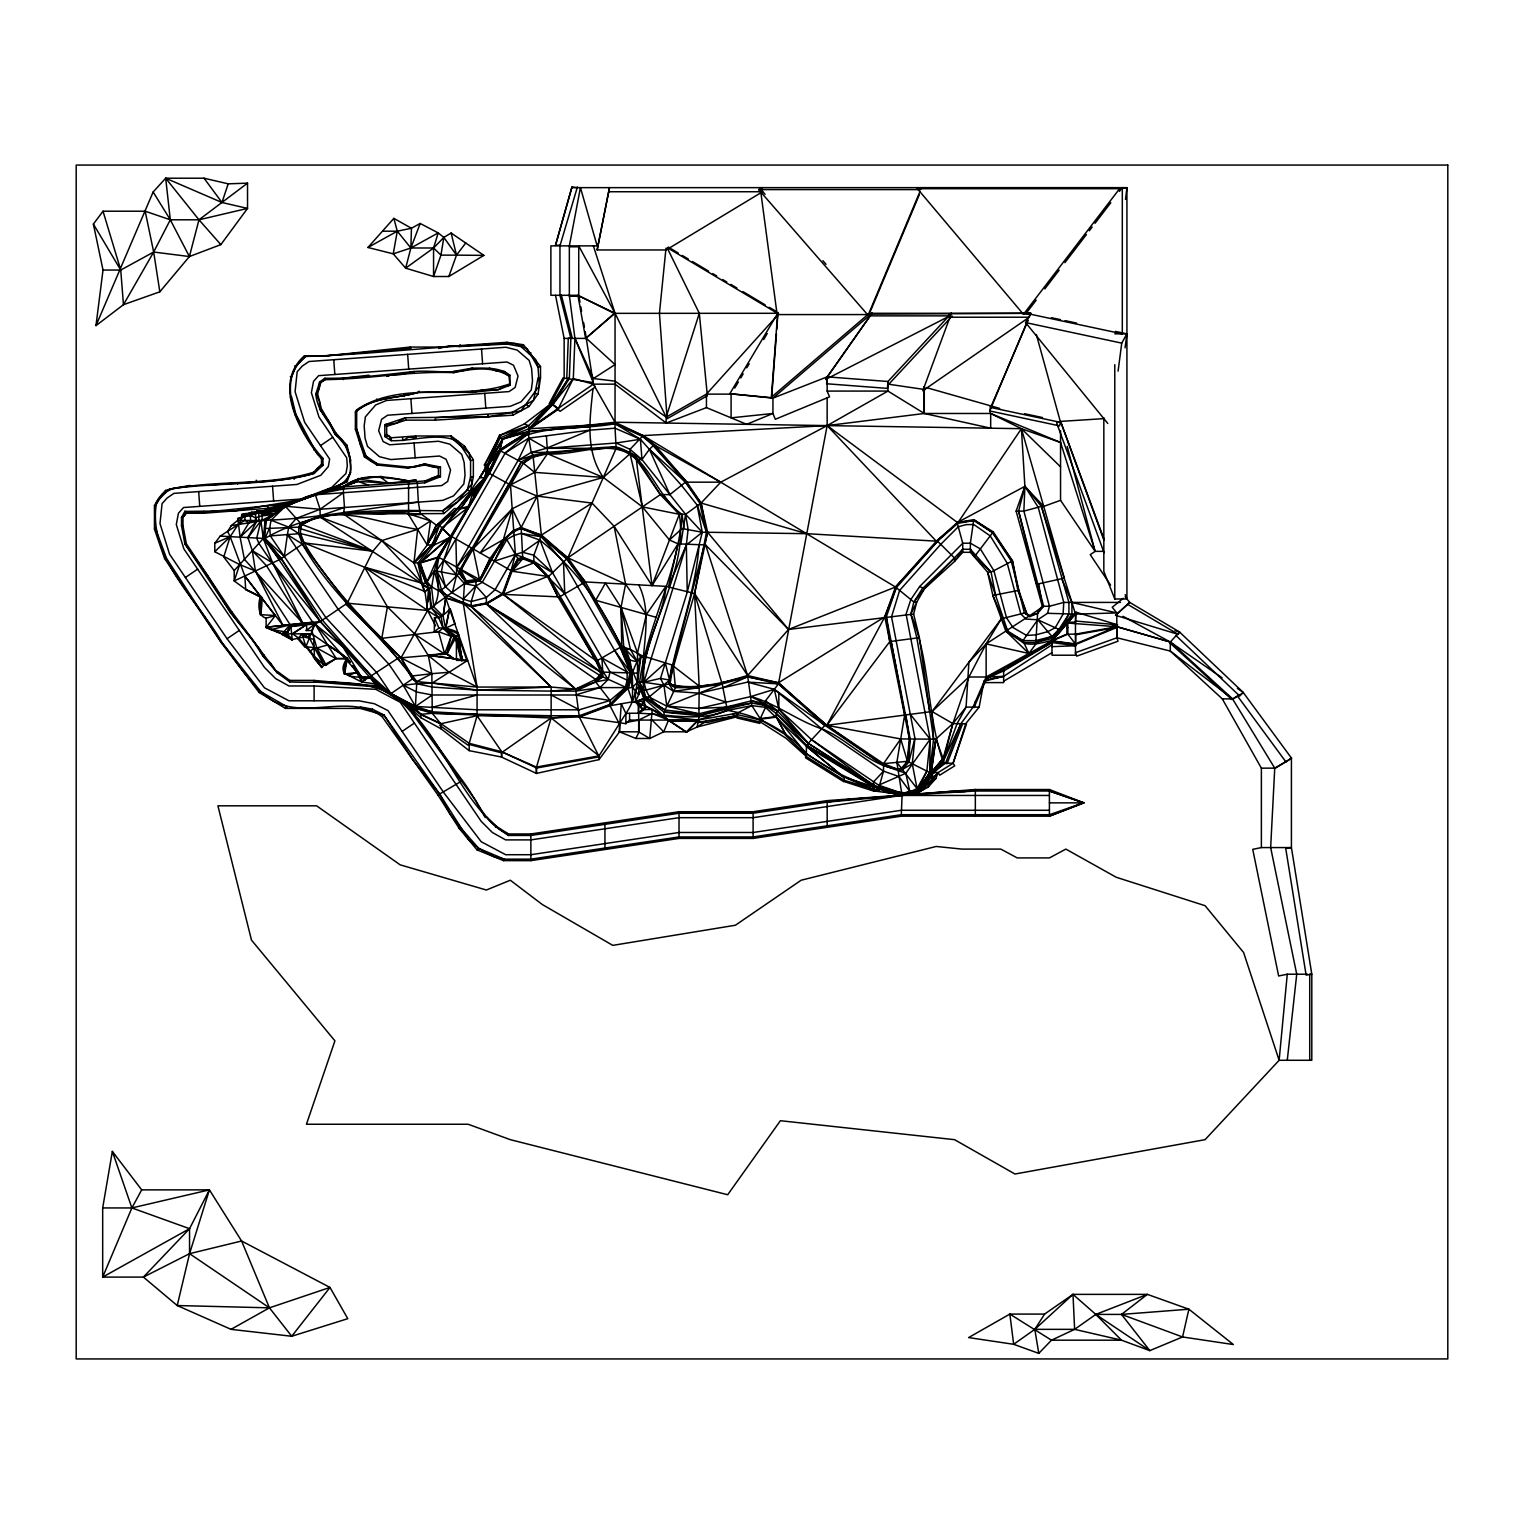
<?xml version="1.0" encoding="UTF-8"?>
<svg xmlns="http://www.w3.org/2000/svg" width="1524" height="1524" viewBox="0 0 1524 1524"><rect width="100%" height="100%" fill="white"/><g stroke="black" fill="none" stroke-linecap="round" stroke-linejoin="round"><path stroke-width="1.5" d="M887.959 383.419L887.959 391.077L827.151 425.596L720.776 482.175L685.476 482.175L669.874 494.614L660.349 494.614L567.842 557.841L548.545 576.529L512.045 571.233L451.847 536.658L433.902 545.078L427.215 545.021L407.994 513.645L430.549 520.922L417.633 529.361L381.781 540.601L372.847 551.212L347.224 603.218L320.288 621.525L315.011 623.868L306.21 624.859L302.914 623.392L244.392 559.346L240.125 537.21L256.565 521.608L258.794 520.236L260.89 520.922L263.309 538.486L272.606 562.908L320.288 621.525L370.084 677.589L361.721 677.551L342.881 646.824L312.858 622.325L258.87 543.382L256.718 538.124L260.89 520.922L273.368 514.445L261.976 510.978L261.995 512.159C281.292 515.436 296.532 496.862 315.297 494.595L347.11 481.698L350.577 472.421L350.577 460.191L346.996 445.275L335.966 433.14L321.393 408.775L317.602 393.802L320.859 382.486L325.431 379.628C368.389 379.228 410.756 370.732 453.847 372.694C471.773 368.675 492.595 365.741 508.959 376.028L509.969 385.21L498.558 389.592L472.402 392.354L418.186 392.354C397.459 398.793 372.866 396.735 355.378 412.013L355.378 429.177L364.407 456.952L376.98 465.01L407.365 468.058L424.72 465.068L438.417 467.963L440.436 467.011L440.436 476.707L424.853 482.784L343.414 488.994L315.335 494.671L320.097 509.264L320.097 517.017L429.33 588.683L431.578 608.057L438.683 617.753L443.16 628.155L451.142 636.308L456.4 636.308C464.401 631.565 443.389 627.05 438.931 628.117L434.321 631.66L434.454 617.715L438.683 617.753L440.969 616.134C453.714 609.676 447.485 601.466 455.047 623.735L445.732 628.174L449.77 608.762M449.485 608.8L445.541 628.155L456.4 636.308L456.419 658.197M883.482 791.756L901.256 795.071L918 790.499L929.697 772.573L930.173 739.178L906.075 614.058L910.838 599.561L919.639 586.549L962.73 543.287L970.369 543.154L980.351 548.907L993.839 570.586L1006.545 617.811L1013.003 627.583L1026.624 635.413L1035.691 634.898L1047.845 631.641L1055.237 627.736L1063.085 614.115L1063.771 602.418L1038.187 507.282L1024.89 486.347L1021.423 428.682L990.676 413.48L923.906 413.48L923.906 386.848M314.954 623.735L311.791 630.536L306.21 630.536C309.601 619.601 295.942 624.23 290.798 625.697L286.855 632.212L281.826 634.422L292.265 640.08L290.836 625.831L255.403 570.986L239.668 564.585L214.789 551.726L230.162 536.677L240.944 520.236L241.764 514.464C262.414 511.873 281.902 505.835 301.847 499.586L235.744 510.788L184.861 511.416L181.508 517.398L181.508 525.78L184.861 543.744L230.638 612.724L258.813 648.1L263.119 656.273L277.254 672.789L289.75 681.895C329.432 684.028 377 675.075 407.232 706.946C446.037 744.684 462.725 806.425 508.425 835.457L530.866 835.457L679.018 813.225L753.104 813.225L827.17 802.119C851.611 798.271 876.586 797.624 901.256 795.452L1049.407 795.452M420.719 714.337L432.264 713.289L551.136 717.956L579.291 716.928L625.888 723.671L625.888 713.48L621.278 703.802L619.258 731.711L635.87 738.473L649.757 738.473L663.74 731.806L686.6 731.806L697.154 727.024L698.887 717.232L699.192 686.067L694.582 593.522L706.469 532.276L701.078 503.034L686.867 482.175L655.358 445.599L643.052 435.597L615.048 422.243L528.733 431.825L528.523 428.796L615.048 423.653L643.052 435.597L895.521 587.026L913.848 602.018L916.781 602.018L924.516 588.702L962.73 549.288L970.369 549.288L991.057 572.148L995.61 595.427L1007.669 631.05L1022.928 640.613L1035.691 640.613L1051.979 636.48L1058.894 629.393L1068.915 614.115L1068.915 602.418L1041.425 506.406L1024.89 486.347L957.396 522.484L936.346 541.23L895.521 587.026L884.796 616.858L826.827 725.348L824.96 725.348L774.306 689.324L747.579 682.123L699.192 693.153L666.826 706.183L649.072 697.001L643.814 697.001L639.585 682.238C647.281 624.935 678.675 572.033 682.009 514.312C655.453 496.195 649.091 455.581 616.172 446.913C587.75 447.275 559.67 453.161 531.228 452.399L518.16 460.267L456.571 567.557L456.648 574.872L452.285 592.855L463.22 599.142L471.202 601.58L486.366 597.484L495.109 589.693L515.379 554.393L510.502 484.918L521.208 462.02L533 455.333L547.516 452.399L546.392 435.826M929.697 711.537L916.781 637.642L910.838 614.058L916.781 602.018L913.619 614.058L788.537 629.469L705.612 544.963L678.009 543.839L669.474 539.991L642.404 506.882L603.313 477.45L534.638 472.364L523.284 463.201L499.243 450.171L487.947 465.03L488.042 472.707L510.502 484.918L537.191 496.1L592.017 503.072L614.096 526.237L625.602 584.149L621.011 607.409L623.697 646.443C634.327 663.054 632.327 683.495 632.498 702.278L638.67 702.278L638.67 731.901L649.757 738.473L652.215 709.517L635.451 701.84L640.766 690.182L621.754 646.443L585.311 581.939L567.842 557.841L541.363 535.115L521.189 527.475L513.855 530.352L503.377 539.572L480.174 552.926L512.274 508.787L537.191 496.1L603.313 477.45L630.041 453.733L630.041 449.351L643.052 435.597L827.151 425.596L924.287 413.48L990.676 428.187L990.676 413.48L1060.552 442.474L1095.127 551.364L1103.7 551.364M407.365 468.058L424.853 463.963L431.559 466.515L440.436 467.011L424.853 463.963L415.785 466.611L407.822 467.011L377.59 463.963L370.961 461.143L365.874 456L360.464 444.817L356.654 428.873L356.692 409.765C402.26 379.59 460.248 401.307 508.959 384.124M625.888 723.671L629.602 720.071L698.03 720.071L727.443 710.432L751.827 705.612L765.524 707.346L806.501 746.341L844.353 777.659L806.31 753.885L806.501 745.198L824.96 725.348L883.52 765.429L905.808 773.278L910.133 793.032C872.623 791.985 836.524 775.125 806.348 753.428C786.022 729.653 757.98 715.385 727.443 710.432C694.258 724.091 659.911 711.289 625.888 713.48L599.008 755.885L599.008 759.619L536.353 773.449L536.353 767.048L501.51 751.732L501.51 757.066L536.505 773.449L536.505 767.048L551.136 717.956L551.136 687.057L471.202 606.552C455.543 599.37 440.226 592.607 425.996 583.178L418.014 562.889C440.36 534.6 458.191 502.577 484.918 477.793L487.604 465.258L500.043 435.273L524.161 424.072L550.335 404.241L564.147 378.562L564.147 338.404L555.517 295.294M214.789 551.726L214.789 543.23L230.162 536.677L244.812 575.958L275.234 615.639L266.128 618.096C250.355 614.667 266.262 573.5 260.737 614.553L261.195 597.16L245.84 589.445L234.22 580.949L234.22 570.586L223.723 556.984L230.162 536.677L227.686 531.457L231.229 525.647L237.858 520.236C298.59 522.484 358.369 509.245 418.357 502.139L420.433 514.579L408.565 514.579L408.584 480.841L415.957 480.06L417.29 482.784L418.357 502.139M483.851 255.384L448.856 276.511L433.559 276.511L405.651 268.167L410.87 247.993L411.442 228.257L420.167 223.457L438.188 232.905L443.846 237.401L456.495 255.137L483.851 255.384L451.123 233.039L443.846 237.401L433.578 247.993L405.651 268.167L393.249 253.841L367.951 247.479L393.859 218.37L411.442 228.257L397.288 231.191L382.676 231.191M585.216 331.603L593.369 384.162L595.332 387.001L560.07 411.347L552.564 404.241L550.335 404.241L528.847 429.139L552.698 404.603L569.347 378.562L570.871 338.404L559.956 295.294L559.956 245.269L555.517 245.269L571.957 187.033L577.386 187.643M918.229 792.042L902.132 793.68L873.442 786.213L808.253 743.331L777.602 711.137L765.524 703.917L751.827 700.735L698.887 713.803L665.036 710.032L645.624 697.001C635.47 660.559 656.215 620.916 638.804 584.873M551.136 715.747L432.264 713.289L415.423 708.298L390.963 693.534L371.627 676.199L320.288 621.525L264.89 538.486L265.119 520.236L284.969 506.254L315.335 494.748L441.674 485.584L447.694 481.432L450.571 470.078L446.075 459.276L439.522 456.038L390.773 459.562L379.419 456.686L367.532 446.399L365.093 438.398L364.179 425.844L365.379 416.852L375.666 404.965L386.486 400.469L509.13 391.573L515.15 387.42L518.027 376.066L513.531 365.246L506.978 362.007L318.611 375.666L313.525 381.362L311.372 392.697L318.992 417.062L346.71 457.829L347.301 465.963L345.986 473.469L331.699 487.451L301.695 498.977L183.528 507.53L178.441 513.226L176.289 524.561L183.909 548.945L264.49 667.455L275.596 678.561L288.931 685.971L314.115 685.971L375.761 689.324L400.221 702.259L481.222 821.379L492.347 832.485L505.682 839.895L530.866 839.895L679.018 817.683L753.104 817.683L901.256 795.452L951.014 791.356L964.425 791.661L975.341 789.527L1049.407 789.527L1084.04 802.862L1049.407 816.197L901.256 816.197L753.104 838.41L679.018 838.41L530.866 860.641L503.53 860.641L477.107 849.935L459.238 828.484L437.94 795.033L382.143 716.68C349.453 692.639 305.086 720.357 271.405 699.935C250.584 685.552 237.725 662.978 222.504 643.357C197.377 598.913 146.856 557.613 156.629 501.777L169.393 488.994C217.303 482.022 267.405 486.175 314.192 473.373L322.974 465.163L322.974 458.419C300.914 434.264 272.301 382.619 305.581 356.464C375.59 354.349 445.275 344.9 515.207 343.529L527.19 348.825L538.067 367.265L539.286 385.934L521.037 410.832L488.556 416.738L405.365 417.747L384.81 424.701L384.81 436.474L391.211 440.684C413.214 441.331 436.95 432.111 457.905 441.141L470.573 460.667L470.573 476.955L471.964 483.775L457.2 502.196L442.703 510.769C382.524 510.388 318.745 506.959 264.89 538.486L220.18 536.124L214.789 543.23M301.866 499.358L284.798 503.949L195.053 513.245L184.861 511.416L184.671 515.322L181.508 517.398L182.994 517.398L186.347 513.245L203.74 513.245L267.767 508.311L304.533 498.786L357.835 481.355L388.468 483.203L415.957 480.06M386.677 434.378L391.344 437.769L391.211 440.684L389.02 436.074L384.81 436.474L386.677 434.378L386.677 426.339L384.81 424.701L396.24 423.253L405.365 417.747L405.803 420.148L435.426 420.148L512.997 415.176L529.076 406.47L538.067 393.973L540.506 377.914L540.506 366.522L523.418 344.729L506.997 342.309L438.988 347.072L410.147 347.072L326.822 355.759L304.457 355.759C272.129 383.915 300.076 432.987 321.488 458.895L321.488 464.306L313.677 472.23C265.976 486.766 213.722 478.993 165.544 490.423L158.82 497.986L154.457 505.568L154.457 529.152L164.554 558.489L222.104 643.757L259.137 692.506L285.445 708.412L360.197 708.412L383.915 715.004L439.731 794.194L468.801 839.953L478.669 848.335L494.5 856.983L504.292 859.155L530.866 859.155L679.018 836.943L753.104 836.943L901.256 814.711L1049.407 814.711L1083.335 802.862L1049.407 791.013L975.341 791.013L901.256 795.452L827.17 802.119M540.506 366.522L538.067 367.265L535.743 359.702L520.922 346.558L506.901 344.043L506.997 342.309M1125.131 596.779L1129.722 602.418L1179.5 631.965L1243.165 692.372L1291.59 758.266L1274.75 768.153L1270.654 847.573L1296.734 974.217L1287.266 1060.285M910.057 738.34L907.428 761.295L898.893 771.163L902.818 769.201L908.818 761.981L910.057 738.34L886.339 616.858L896.303 587.654L937.622 541.23L957.396 523.437L973.779 520.56L992.657 532.695L1012.469 560.946L1018.851 590.359L1026.528 613.01L1029.824 616.629L1037.749 613.315L1043.635 606.266L1018.604 511.112L1024.89 486.347L1043.73 506.406L1060.552 500.31L1060.552 430.778M472.154 391.135L472.402 392.354L481.717 390.239L498.558 389.592L503.339 386.563L509.969 385.21L509.969 375.323C499.662 366.846 484.937 368.198 472.402 368.103C453.714 375.056 433.235 369.856 413.842 371.513C384.143 374.733 354.863 378.676 324.936 378.257L319.678 381.952L319.24 388.144L315.925 393.935C316.687 409.823 328.898 420.376 334.994 434.169C342.233 441.408 350.329 449.447 349.72 460.534C357.34 489.661 318.649 490.061 301.847 499.586M641.737 682.238C646.138 625.316 688.543 571.767 679.304 514.312L662.845 494.614M1030.776 314.268L1030.757 313.296L871.976 313.296L827.151 376.866L772.935 398.126L771.373 397.231L777.735 312.382M919.182 194.977L869.194 314.115L871.976 313.296L772.935 398.126L771.639 397.726L776.421 334.099M776.764 329.375L778.002 312.877L729.806 393.725L772.935 398.126L772.935 413.48L775.316 419.271L829.551 396.869L827.151 391.077L827.151 376.866L825.665 379.438L949.871 315.868L951.376 313.296L948.595 314.115M827.151 376.866L826.637 383.762L887.425 388.391L887.959 381.495L949.776 314.992M346.881 658.349C333.889 679.152 356.692 677.018 370.084 677.266L375.533 683.933L420.872 714.223L441.046 723.671L469.182 743.312L501.682 751.732L536.677 768.001L599.18 756.856L579.291 716.928L575.577 689.096L486.366 603.923L486.366 597.484L475.926 585.921L464.439 583.616L456.648 574.872L434.454 570.624L439.16 589.902L445.675 597.903L471.202 606.552L486.366 603.923L503.244 594.36L512.045 571.233L522.732 558.794L521.189 527.475L512.274 508.787L503.377 539.572L479.793 579.615L466.134 582.32L426.815 610.61L428.511 588.816L421.5 583.406L425.996 583.178L434.454 570.624L437.75 557.403L488.499 472.935L499.682 450.399L502.749 439.141L528.733 425.634L550.335 404.241L549.192 403.631L563.004 377.933L593.369 382.581L574.929 338.404L569.347 295.294M428.301 601.732L429.33 588.683L425.996 583.178L420.891 565.137M521.208 462.02L473.031 548.831L479.793 580.892C491.566 562.832 498.729 535.781 521.189 528.542L541.363 535.115L566.718 558.927L583.825 582.816L620.249 647.319L630.06 672.027L626.821 688.315L610.038 704.526L579.291 715.747L551.136 717.956L501.396 752.818L468.897 744.398L477.069 715.747L477.069 687.057L463.22 603.161L464.439 583.616L479.793 580.892L503.244 594.36L595.655 660.387L608.171 679.437L600.037 687.591L575.577 695.001L432.264 695.001L416.833 692.048L403.212 685.19L389.039 664.369L338.195 609.352L287.407 534.657L288.703 527.133L296.247 518.408L320.097 509.264L343.414 492.709L343.414 486.994C361.74 471.773 387.134 476.822 408.565 480.898M496.862 454.114C527.152 421.615 575.1 431.483 615.048 423.653L640.404 439.274L681.476 485.375L697.173 505.073L702.278 532.276L687.248 592.131L660.502 678.428L663.95 685.248L666.826 706.183L698.887 708.431L750.875 696.563C775.964 703.44 796.881 720.49 821.722 728.834C849.382 739.178 871.728 769.391 902.818 769.201L907.428 761.295L909.276 738.34L905.808 714.337M592.988 388.696C589.883 418.567 584.911 451.104 603.313 477.45L547.516 453.733L533 457.086L523.284 463.201L459.048 573.043L466.134 582.32L475.926 580.892M726.319 702.164L699.192 693.153L673.722 691.382L668.979 683.895C676.618 637.47 695.706 592.607 699.078 544.963M521.189 528.542L541.363 536.81L563.48 562.07L627.145 672.027L627.145 680.18L625.297 687.591L610.038 704.526L579.291 716.928L610.038 705.745L628.059 688.315L628.707 680.923L610.038 672.027L552.526 572.7L540.01 540.125L521.189 533.381L513.855 535.496L506.806 539.572L482.27 582.32L475.926 585.921L463.22 599.142M331.108 489.128L347.11 481.698M806.31 753.885L776.173 716.566L776.173 713.423L778.84 709.174L778.84 693.096M1307.554 974.217L1287.266 974.217L1279.131 1060.285L1205.084 1139.666L1014.965 1174.013L954.538 1139.666L780.402 1120.711L727.691 1194.74L510.311 1139.666L468.192 1124.255L306.438 1124.255L334.918 1040.835L251.498 940.118L217.913 805.815L316.611 805.815L400.145 864.832L486.366 890.016L510.311 880.224L542.296 904.513L612.781 945.375L735.387 925.239L801.148 880.224L936.193 846.468L961.911 849.097L1000.811 849.097L1017.213 857.917L1049.445 857.917L1065.848 849.097L1116.254 877.272L1205.084 905.694L1243.584 952.481L1279.131 1060.285L1311.802 1060.285L1311.802 974.217L1291.419 847.573L1291.419 758L1285.989 762L1237.736 696.373L1243.336 692.658M433.788 606.857L431.578 587.312L427.158 581.673L420.053 562.775L437.54 557.289C434.302 573.786 443.351 591.083 433.692 606.781L443.179 616.21L445.675 597.903L463.22 602.285L471.202 605.809L486.366 603.161L502.368 593.846L511.092 570.681L515.379 554.393L522.732 552.279L540.01 540.125C582.339 574.377 613.105 621.03 631.45 672.027L628.059 688.315L600.399 675.742L486.366 603.923L502.368 593.846M234.22 570.586L263.309 538.486L265.119 520.236L231.229 525.647M665.988 248.202L659.435 313.296L667.131 418.719L707.365 395.726L699.306 313.296L667.245 247.993M645.509 709.517L643.814 697.001L665.036 710.032C616.972 684.581 664.597 622.821 665.874 586.359L694.582 593.522L747.579 675.532L751.827 705.612L760.152 718.623L759.847 723.405L736.968 717.975L737.826 713.137M751.827 700.735L765.524 705.612L776.173 713.423L806.501 745.198L873.442 785.47L902.132 793.68L910.133 791.775L917.048 788.556L912.266 763.734L914.933 738.34L891.54 616.858L899.636 590.398L940.746 544.354L958.291 526.752L966.159 524.637L973.779 524.504L990.219 535.896L1007.193 563.175L1020.851 613.962L1026.052 619.087L1037.749 619.773L1060.361 630.06L1063.257 628.002L1067.848 619.735L1073.868 615.201M1222.077 677.799L1170.299 642.042L1116.825 626.707L1066.876 622.973L1050.989 640.766L1075.468 643.871L1075.715 645.719L1052.227 646.652L1051.979 644.804L1003.649 676.351L983.99 681.228L979.17 707.117L965.797 723.576L953.091 763.238L938.098 772.573L923.068 789.699L918 792.537L932.478 772.573L923.735 788.06L918.648 793.013L918 789.832L926.84 771.125L930.173 739.178L910.304 714.337L826.827 725.348L778.44 683.895L747.579 676.827C722.205 682.104 694.601 691.172 668.979 683.895L671.874 664.921L699.192 686.067L722.147 683.895L747.579 676.827L778.44 682.771L826.827 725.348L883.52 765.429M680.847 543.839L685.59 514.312L641.966 459.6L630.041 449.351L616.172 442.989L546.392 448.304L531.228 452.399L528.733 438.15L528.733 425.634L524.161 424.072M424.282 589.445L413.957 562.889L417.633 529.361C379.266 523.989 334.232 500.901 298.742 527.133L265.347 528.542L263.309 538.486L279.673 559.575L304.171 542.906L372.847 551.212L301.619 524.389L285.35 506.254L280.53 507.073L281.33 508.826L261.976 510.978M687.248 592.131L686.352 544.963L688.105 529.361L685.59 514.312L701.078 503.034L806.691 533.686L937.622 541.23L954.596 558.146L954.596 561.404L924.516 588.702L913.848 602.018L910.838 614.058C930.573 660.864 926.497 714.07 943.089 761.505L930.631 775.526M891.178 641.585L904.761 714.337L896.855 762.362L918 789.832L929.697 772.573L933.564 739.178L932.059 711.537L1001.363 618.763L1024.414 613.01L1029.824 615.582L986.142 643.89L968.902 662.216L966.083 707.117L957.129 723.576L943.089 761.505L931.316 772.573L918 789.832L902.132 793.318L878.662 786.384M1125.512 199.434L1126.922 187.643L571.957 187.643M424.72 465.068L424.853 463.963M95.974 325.641L103.022 270.053L93.383 224.066L103.022 211.207L145.161 211.207L170.307 219.799L198.977 219.799L247.536 208.407L247.536 183.147L228.2 183.833L204.045 178.213L165.678 178.213L153.143 191.986L95.974 325.641L123.463 304.686L159.83 291.808L189.395 256.546L198.977 219.799L247.536 183.147M625.888 713.48C637.47 697.059 638.08 676.218 640.823 657.054L637.508 652.958L621.011 607.409L605.466 583.044L595.674 600.266L656.463 617.411M1118.083 371.132L1121.74 343.129L1126.922 333.851L1115.473 331.413M1125.093 347.853L1126.922 333.851L1114.787 333.851M425.101 480.898L424.853 482.784L432.74 477.831L440.436 476.707L438.417 475.545L425.101 480.898L336.88 487.432L318.973 493.586M343.414 492.709L344.481 507.492L343.414 513.988L413.957 562.889L427.215 545.021L430.549 520.922M1120.483 602.418L1063.771 602.418L1049.465 606.266L1042.302 606.266L1037.749 611.01L1035.691 644.176L1028.871 653.472L1029.576 654.768M952.881 723.519L943.089 758.495L931.164 772.535L935.774 739.121L952.881 723.519L943.089 761.505L944.023 762.4L933.412 773.468L932.478 772.573L945.509 763.238L961.015 723.576L973.036 707.117L986.142 676.999L986.142 643.89L1001.363 618.763L992.848 595.427L987.59 572.148L970.369 552.317L970.369 543.154L973.779 519.665L957.396 522.484L827.151 425.596L827.151 397.993M918 792.537L931.316 772.573L935.946 739.178L943.089 758.495L931.164 772.535M265.347 528.542L266.605 520.236L276.339 512.35L285.35 506.254L315.335 494.748M501.567 441.141L487.223 465.106L484.918 477.793L473.412 490.842L473.545 498.043L475.336 490.842L485.623 477.793L487.604 465.258L500.043 437.94L500.043 435.273L484.365 464.972C490.195 470.859 460 495.7 477.85 490.842M694.582 593.522L722.147 683.895L699.192 687.648L675.456 687.648L669.988 683.609L669.531 680.237L694.582 593.522L707.631 532.276L701.078 503.034L685.476 482.175L653.263 445.599L643.052 436.721L615.048 423.653M443.846 237.401L440.95 255.137L433.559 276.511L433.578 247.993L438.188 232.905L410.87 247.993L393.249 253.841L397.288 231.191L393.859 218.37M102.68 1207.941L112.357 1151.401L141.694 1189.863L209.417 1189.863L241.592 1241.012L269.443 1307.84L291.732 1336.262L347.777 1318.679L329.984 1287.437L241.592 1241.012L189.548 1253.681L143.408 1277.093L102.68 1277.093L102.68 1207.941L131.883 1207.941L209.417 1189.863L189.548 1253.681L177.222 1305.535L231.019 1329.347L291.732 1336.262L329.984 1287.437L269.443 1307.84L231.019 1329.347M540.506 377.914L538.067 377.762L533.571 400.221L512.255 412.375L435.388 417.747L435.426 420.148M919.848 791.261L927.906 787.337L931.64 780.726L932.478 772.573M477.069 714.261L432.264 711.822L415.423 706.45L390.963 693.534L376.79 672.694L325.945 617.696L270.32 535.896L269.729 527.761L271.043 520.236L285.35 506.254L320.097 509.264L442.741 500.367L453.561 495.872L463.829 483.984L465.049 474.974L464.134 462.42L461.696 454.419L449.809 444.151L438.455 441.255L389.687 444.798L383.153 441.56L378.657 430.74L381.533 419.386L387.553 415.233L510.197 406.337L521.018 401.841L531.285 389.953L532.505 380.962L531.59 368.408L529.152 360.407L517.265 350.12L505.911 347.243L308.991 361.512L302.247 366.103L297.161 371.799L295.084 391.687L304.667 422.339L329.641 459.067L328.327 466.592L320.783 475.298L296.932 484.461L173.888 493.376L167.164 497.967L162.077 503.663L159.982 523.551L169.564 554.203L227.057 638.747L264.49 687.819L288.931 700.792L358.921 700.792L374.352 703.726L387.972 710.584L443.789 792.671L481.222 841.743L505.682 854.716L530.866 854.716L679.018 832.485L753.104 832.485L901.256 810.273L1049.407 810.273M686.6 732.206L698.03 720.471L668.56 720.471L686.6 732.206L668.56 720.071L643.814 698.525L640.766 690.182L645.624 690.182L669.988 683.609L673.246 664.921L707.631 532.276L806.691 533.686M344.119 673.932L346.824 658.673M269.729 527.761L264.89 538.486L281.216 558.527L320.288 621.525L266.052 627.24L312.801 622.192L306.153 624.745L292.532 633.736L298.647 638.118L305.943 646.728L316.84 647.967L327.793 644.9L340.747 653.263L347.32 658.425L344.557 674.008L351.682 674.008M418.014 562.889L422.129 583.178L364.579 567.233L387.42 606.838L381.781 638.308L438.55 631.698L451.142 636.308L446.837 654.063L452.742 658.539L462.61 660.387L461.905 656.006M471.983 490.842L457.848 508.578L439.522 525.304L426.93 544.906L436.207 525.113L439.522 525.304L450.571 536.658L438.874 557.403L436.493 570.624L441.484 589.883L447.446 596.551M945.509 763.238L946.976 763.81L962.482 724.148L961.015 723.576L943.089 761.505L945.509 763.238L953.091 763.238L954.71 765.848L939.736 775.183L938.098 772.573L929.697 772.573L935.946 739.178L900.722 738.93L826.827 725.348L889.806 641.585L886.339 616.858M751.827 705.612L737.273 713.137L736.968 714.451L759.828 719.938L760.152 718.623L776.173 716.566L785.832 734.854L759.943 719.252L765.524 707.346L765.524 700.811L778.44 683.895L827.151 425.596L936.346 541.23L957.396 523.437L1021.423 428.682L1060.552 442.474M343.414 512.521L381.933 513.779L420.376 510.769L343.414 513.988L443.827 513.569L470.573 490.842L473.354 476.707L473.354 459.734L464.668 446.303L451.123 435.997L415.5 435.997L391.344 437.769M475.336 490.842L488.499 472.935L451.847 536.658L443.713 560.184L441.408 571.671L445.503 586.835L452.285 592.855M671.874 664.921L646.443 657.054L640.823 657.054L637.508 673.151L637.546 682.238L632.498 687.248L627.945 688.315L632.498 701.84L610.038 705.745L610.038 700.488L595.655 681.952L595.655 679.437L602.799 672.027L601.885 657.949L627.145 672.027M489.09 369.227L489.318 368.103L496.367 371.018L504.634 371.513L506.178 374.332L509.969 375.323L508.959 376.028M597.16 249.955L609.486 187.643L597.16 249.955L666.217 249.955L762.572 191.738L609.486 191.738M1027.957 319.792L989.724 410.947L1059.599 425.882L1060.552 421.405L1104.424 418.605M487.223 465.106L479.698 477.66L485.623 477.793L488.404 465.258L502.501 438.76L528.485 431.444L589.94 426.53M896.855 762.362L901.922 794.556L874.414 790.994L873.442 782.003L883.52 771.163L883.52 763.695L900.722 738.93L907.428 761.295L929.697 772.573M874.414 790.994L878.472 789.242L883.52 771.163L821.722 728.834L774.306 689.324L750.875 696.563L765.524 703.917M563.48 562.07L564.775 593.846L533.857 562.928L522.732 557.403L517.874 558.698L511.092 570.681L503.244 594.36L559.46 596.913L585.311 581.939L665.874 586.359L646.347 614.553L637.508 652.958L637.508 673.151L600.399 672.027L486.366 603.923L595.655 679.437L602.799 676.885L602.799 672.027L597.675 660.387L548.545 576.529L533.857 561.442L515.379 554.393L494.443 561.118L504.539 539.572L513.855 530.352M973.036 707.117L973.988 707.517L975.531 701.059M438.988 347.072L438.626 348.52L449.542 345.91L459.543 346.558L506.901 344.043M270.32 535.896L300.552 533.591L372.847 551.212L300.552 528.695L301.619 524.389L320.097 515.798L344.481 507.492M443.827 513.569L442.703 510.769L467.258 490.29L470.573 476.955L473.354 476.707M610.038 672.027L608.171 679.437L595.655 681.952L575.577 689.096L551.136 691.115L477.069 690.143L432.264 687.057L416.833 683.743L403.212 685.19L415.423 706.45L415.328 708.45L420.872 714.223L420.872 717.709L441.046 728.815L469.182 750.646L501.682 757.066L501.682 751.732L477.069 715.747L441.046 723.671L439.807 725.462L467.925 745.084L469.182 743.312L469.182 750.646M908.818 761.981L914.933 738.34M466.134 582.32L459.048 573.043L459.981 569.519L508.921 484.003M437.75 557.403L427.158 581.673L425.577 582.244L418.681 563.461L438.874 557.403L489.642 472.935L499.682 450.399L502.501 438.76M910.304 714.337L932.059 711.537L952.881 723.576L968.902 676.999L986.142 643.89L1028.871 653.472L1022.928 640.613L1037.749 619.773L1047.521 613.315L1049.465 606.266L1023.88 511.112L1024.89 486.347L1016.127 511.112L1042.302 606.266L1038.701 583.844L1036.491 583.844L1018.604 511.112M326.822 355.759L410.966 348.52L410.147 347.072M555.517 245.269L571.957 187.033M459.543 346.558L460.096 344.729M559.956 245.878L577.386 187.033M436.207 525.113L439.522 525.304L432.168 545.078L413.957 562.889L420.262 562.889L433.902 545.078L442.265 528.295L460.629 508.578L473.412 490.842L468.744 506.139L460.629 508.578L454.419 508.578L436.569 525.304L427.292 545.078M637.546 682.238L643.814 682.238L686.352 544.963L702.278 532.276L707.631 532.276L788.537 629.469L895.521 587.026L937.622 541.23M364.903 677.227L364.903 680.237L356.807 672.56L344.557 674.008L344.557 667.322L347.32 658.425L311.791 633.832L282.15 633.832L266.052 627.24M350.577 460.191L345.624 445.827L341.471 439.217L334.994 434.169L329.241 421.9L319.678 409.365L319.488 401.288L315.925 393.935L319.678 381.952L323.145 381.057L324.936 378.257L325.431 379.628M666.159 423.043L666.159 417.119L699.306 313.296M844.353 777.659L806.501 746.341L873.442 786.822L844.391 777.202L844.01 781.526L874.224 791.28L878.662 788.365M207.855 485.47C241.44 481.603 280.035 483.394 314.192 473.373L317.583 468.268L322.974 465.163L321.488 464.306M785.832 734.854L776.173 716.566M239.668 564.585L234.22 580.949L279.673 559.575M228.2 183.833L221.971 202.501L165.678 178.213L170.307 219.799L189.395 256.546L220.847 244.621L247.536 208.407L221.971 202.501L204.045 178.213M1047.941 643.147L1051.979 640.766L1076.096 612.21L1117.454 624.802L1117.016 627.355L1075.677 644.519L1051.998 640.975L1051.979 636.48L1037.749 619.773M1075.468 622.973L1076.096 612.21M448.856 276.511L456.495 255.137L465.792 242.926M451.142 636.308L444.646 654.063L439.96 654.482M951.376 313.296L922.782 390.792L1029.252 317.221L1030.757 313.296L1023.461 314.344L917.391 188.69L924.687 187.643M927.906 787.337L935.927 778.478L938.098 772.573L931.64 780.726L923.068 787.584L923.068 789.699M451.123 233.039L456.495 255.137L440.95 255.137L433.578 247.993L410.87 247.993L420.167 223.457M350.063 662.292L340.614 653.377L327.66 645.014L315.011 623.868L305.943 646.728L305.124 647.414L297.847 638.804L302 633.832L308.629 633.965L309.353 637.851L302 633.965L305.943 646.728L322.116 667.341C311.353 656.711 309.543 650.805 323.812 665.074L326.117 665.074L336.175 658.425L347.32 658.425L350.196 662.178M909.276 738.34L884.796 616.858L896.303 587.654M628.059 688.315C632.231 677.704 632.498 665.874 640.823 657.054M260.585 614.648L275.387 615.544L265.995 627.64L282.054 634.06L290.093 624.611L286.874 633.832L292.589 639.489L303.828 636.937L313.753 639.356L314.42 656.501L322.116 667.341L323.812 665.074L336.175 658.425L327.66 645.014M271.005 629.698L290.132 624.745M531.228 452.399L533 455.333L541.363 535.115L533.857 555.25L533.857 562.928L547.497 576.529L557.994 596.913L595.655 660.387L602.799 676.885L595.655 681.952L575.577 691.115L551.136 691.115M304.457 355.759L305.581 356.464L295.808 366.255L291.503 376.618L290.379 376.561M499.491 434.988L487.604 465.258L479.698 477.66M439.884 654.596L446.837 654.063L454.209 636.308L443.16 628.155L440.969 616.134L431.578 608.057L426.815 610.61M761.905 188.405L762.572 187.643L758.666 189.605L868.089 315.258L919.886 191.776M635.87 738.473L639.07 731.901L639.07 720.071L626.135 722.471M686.352 544.963L668.617 586.359L678.009 543.839L652.024 585.616L614.096 526.237M1104.081 552.793L1056.627 422.834L1060.552 421.405L1060.552 422.377L990.676 407.46L1027.976 320.764M313.677 449.866L314.192 448.647L295.808 414.166L291.503 396.469L290.379 397.021M973.988 707.517L987.095 677.418L986.142 676.999L968.902 676.999L932.059 711.537M255.403 517.931L250.469 515.226L258.794 512.616L262.109 514.179L266.3 512.959L273.158 508.311L279.102 510.407L241.764 514.464L244.888 516.503L250.507 515.836L244.888 514.579L244.888 520.236L220.18 536.124M345.624 481.698L350.577 472.421M646.347 614.553L625.602 584.149L567.842 557.841L616.172 448.304L615.048 428.206L615.048 313.296L593.369 245.878M479.793 580.892L490.023 558.584L503.377 539.572L506.806 539.572L518.674 560.07L512.045 571.233L533.857 562.928L522.732 558.794L517.874 558.698L512.045 571.233M575.577 691.115L600.037 687.591L625.297 687.591L610.038 700.488L579.291 709.803L477.069 709.803L415.423 706.45L416.833 681.59C380.771 633.87 332.213 597.008 302.419 544.106L298.742 533.591L298.742 527.133L300.552 523.208L320.097 515.798M686.6 731.806L698.03 720.071L698.03 722.395L707.784 722.395L737.273 715.461L737.273 713.137L698.03 720.071L664.083 715.975L664.083 712.108L675.456 687.648L673.246 664.921M454.495 659.13L446.799 653.529L428.206 655.053L431.844 673.684L432.264 713.289L440.893 723.976L420.719 714.527L412.985 707.022L403.593 701.84M490.023 558.584L479.793 579.615L438.874 557.403M286.874 633.832L290.836 625.831L306.21 624.859L292.589 633.832M488.042 472.707L499.243 450.171M489.642 472.935L500.958 450.399L528.733 433.121L505.32 452.895L443.713 560.184L436.493 570.624L445.503 586.835L441.484 589.883L439.16 589.902M484.918 465.258L500.043 435.273L528.733 425.634L500.043 437.94L502.749 439.141L528.733 428.796L593.369 384.162L615.048 384.162L666.217 423.043L706.45 407.613L746.684 424.32L772.935 413.48L731.101 417.843L731.101 394.125L706.45 394.125L666.217 417.119L614.991 381.114L593.369 378.562L574.929 338.404L573.31 378.562L558.222 408.87L528.847 429.139M537.191 496.1L521.189 527.475L513.855 531M112.357 1151.401L131.883 1207.941L189.548 1228.687L189.548 1253.681L269.443 1307.84L177.222 1305.535L143.408 1277.093L189.548 1228.687L209.417 1189.863M503.53 860.641L504.292 859.155L478.669 848.335L461.181 828.37L449.904 813.816L439.731 794.194L412.318 759.047L383.915 715.004L372.466 709.174L360.197 706.907L360.197 708.412M412.985 707.022L375.533 683.933L361.76 682.028L356.807 672.56L347.929 675.075L361.76 682.028L398.621 657.854L401.022 657.854L427.634 610.457L424.986 591.541L304.171 542.906L298.742 533.591L288.703 527.133L271.043 520.236M1115.549 615.315L1129.722 602.418L1115.549 615.315L1178.223 634.365L1179.5 631.965L1175.023 630.612M1007.669 631.05L1001.363 618.763L1005.783 631.05L1022.928 642.48L1035.691 642.48L1051.979 638.499L1060.361 630.06L1068.915 614.115M282.988 625.431L255.403 570.986L252.298 550.64L247.917 537.648L256.565 521.608L255.403 514.464L259.004 510.978L261.995 512.159L251.898 512.178L244.888 514.579L245.935 513.512M387.42 606.838L415.176 634.422L444.646 654.063L446.837 654.063L456.4 636.308L455.085 636.651L461.296 660.73L462.61 660.387L456.971 638.499M281.826 634.422L286.55 634.422L290.836 626.535L306.21 624.859M141.694 1189.863L131.883 1207.941L102.68 1277.093L189.548 1228.687M154.457 505.568L155.505 505.854L162.173 494.214L166.421 491.642L173.546 488.232L190.271 485.47M1107.796 423.462L1025.576 322.574L1030.757 313.296L869.194 314.115M917.048 788.556L926.84 771.125M376.98 465.01L377.59 463.963L365.874 456L356.654 428.873L355.378 429.177M825.665 379.438L871.976 313.296L868.089 315.258M355.378 412.013L356.692 409.765M485.623 477.793L488.499 472.935M734.72 388.068L738.34 382.01M740.74 377.971L743.16 373.913M746.76 367.856L749.179 363.817M763.638 339.566L767.258 333.508M643.814 698.525L642.061 704.507L637.927 704.507L635.451 701.84L643.814 698.525L635.451 701.84L642.633 709.517L638.67 713.48L644.119 709.517M426.93 544.906L439.141 525.113M437.54 557.289L450.571 536.658L420.262 562.889M879.043 790.937L844.391 780.345L843.591 781.622L805.548 757.79L806.348 753.428L805.567 754.247L785.26 735.025L786.041 734.206M923.735 788.06L929.716 776.992L936.308 775.83M913.848 602.018L922.287 588.702L954.596 558.146M306.686 647.7L307.219 646.881L314.42 656.501L313.239 656.939M1038.777 1353.369L1034.815 1329.347L1072.991 1294.371L1095.794 1314.412L1149.801 1350.626L1121.512 1314.412L1188.891 1309.211L1182.567 1336.967L1149.801 1350.626L1121.512 1340.187L1051.484 1340.187L1009.841 1314.088L1013.67 1344.301L1034.815 1329.347L1044.607 1314.088L1072.991 1294.371L1147.362 1294.371L1188.891 1309.211L1233.373 1344.549L1182.567 1336.967L1121.512 1314.412L1095.794 1314.412L1074.63 1329.347L1051.484 1340.187L1038.777 1353.369L1013.67 1344.301L968.616 1337.577L1009.841 1314.088L1044.607 1314.088M558.222 408.87L551.879 403.803L568.662 378.104L552.564 404.241L529.152 429.387L558.527 409.118M408.127 481.546L408.565 480.879C387.134 477.869 361.893 472.269 343.414 486.994L315.335 494.671L343.395 486.918L357.835 481.355L367.989 484.937M962.73 549.288L954.596 561.404L962.73 552.317L962.73 543.287L957.396 523.437M371.227 711.022L372.466 709.174M930.173 739.178L905.808 773.278L878.662 785.165L811.625 739.692L778.84 709.174L774.306 689.324M419.062 391.135L418.186 392.354C397.459 398.793 374.504 395.935 356.654 411.27M599.008 759.619L619.658 731.711L619.658 723.671M918.648 793.013L933.145 773.049M1060.361 630.06L1071.924 614.115L1071.924 602.418L1041.425 506.406L1023.88 511.112L1016.127 511.112M263.995 655.072L277.254 672.789L270.624 663.188L263.119 656.273L263.995 655.072L231.8 611.81L186.347 543.744L182.994 525.78L182.994 517.398M503.663 372.828L504.634 371.513M901.256 816.197L902.132 793.68L918 790.499L931.316 772.573M1026.528 613.01L1017.841 590.359L1012.469 560.946L991.057 572.148L974.446 556.679L993.248 531.895L973.779 519.665L992.657 532.695L1011.193 560.946L1024.414 613.01L1029.824 616.629M1071.924 614.115L1073.868 615.982L1054.456 637.965L1051.979 638.499L1058.894 629.393M488.442 469.087L488.404 465.258L494.043 457.829M595.655 681.952L600.399 675.742L600.399 672.027L503.244 594.36L547.497 576.529L533.857 561.442L552.526 572.7L533.857 555.25L522.732 552.279M1023.461 314.344L1119.607 188.69L1126.922 187.643L1126.922 598.989L1114.787 598.989L1103.833 571.424L1103.833 417.862M1036.187 300.171L1026.147 313.296L1122.312 333.851L1122.312 187.643L1119.435 191.395M1044.797 288.912L1059.161 270.167M1064.895 262.661L1086.421 234.525M1089.298 230.772L1092.175 227.038M1095.032 223.285L1110.825 202.654M459.048 573.043L456.571 567.557L471.659 548.03L460 572.3L445.503 586.835M247.917 537.648L260.89 520.922M637.927 704.507L637.927 701.364L642.061 701.364L645.509 705.898L642.633 709.517L640.652 705.688M264.89 538.486L284.302 556.431L287.407 534.657L302.419 544.106L347.224 603.218L401.022 657.854L412.261 675.97L412.261 679.037L390.677 693.801L375.38 684.124L369.932 677.456L390.963 693.534M923.068 787.584L932.478 775.83M1067.867 634.365L1067.848 622.192L1075.468 613.334L1075.468 655.206L1051.979 655.206L1051.979 644.804M595.655 679.437L575.577 689.096L551.136 687.057L477.069 687.057L445.675 597.903L443.103 616.191L445.541 628.155L458.381 634.041L461.963 660.749L455.867 636.48L458.381 634.041L459.086 638.442M1056.665 635.432L1061.371 630.098M451.123 435.997L451.466 438.093L463.22 447.942L464.668 446.303M788.537 629.469L747.579 675.532L722.147 682.771M777.716 315.049L706.45 394.125L706.45 407.613M1177.957 633.641L1169.689 642.709L1231.925 699.535L1239.622 694.544M829.494 377.038L887.959 381.495L888.778 384.238L952.195 316.04M334.994 434.169L335.966 433.14M701.078 503.034L720.776 482.175L655.358 445.599L643.052 436.721M1179.5 631.965L1176.033 635.622L1239.717 696.03L1243.165 692.372L1237.412 688.41M626.821 688.315L610.038 705.745L619.258 723.671M477.107 849.935L478.669 848.335M473.031 548.831L512.274 508.787M645.509 705.898L664.083 715.975L652.215 709.517L642.347 709.517L638.365 713.48L638.365 704.164M413.861 562.813L432.168 545.078M655.358 445.599L653.263 445.599L649.395 449.351L641.966 459.6L636.346 459.6C612.858 436.378 576.053 456.609 547.516 453.733L534.638 472.364L510.502 484.918M251.898 512.178L250.507 513.512L250.507 520.236L240.125 537.21L237.82 518.465L244.888 516.503L240.944 518.655L237.858 518.465M222.104 643.757L166.421 558.222L155.505 528.371L154.457 529.152M382.143 716.68L383.915 715.004M1051.979 638.499L1063.257 628.002M669.474 539.991L682.009 528.523L702.278 532.276L685.59 514.312L679.304 514.312L642.404 506.882L630.041 453.733L638.023 459.6L660.349 494.614L679.304 514.312L652.024 585.616L636.346 459.6L660.349 494.614M669.988 683.609L675.456 686.333L699.192 687.648L673.722 691.382L663.95 685.248L643.814 682.238L665.321 662.902L669.531 680.237L649.072 697.001M666.217 417.119L615.048 313.296L577.939 295.37L585.654 338.461L614.267 313.353L776.954 313.296M420.053 562.775L450.361 536.543M309.81 651.662L314.42 647.7L309.353 637.718L302 633.832M529.438 354.216L530.962 352.901M771.373 397.231L868.604 313.925M1123.283 598.284L1112.215 607.276L1116.825 612.934L1116.825 637.737L1118.064 641.204L1076.725 656.158L1075.468 652.691L1116.997 637.737L1116.997 626.707L1170.489 642.042L1232.535 698.868L1274.902 768.42L1286.027 761.657M523.284 463.201L533 455.333L518.16 460.267L528.733 438.15L589.94 430.13L615.048 428.206L640.404 439.274L641.966 459.6L630.041 452.399L616.172 448.304M433.902 545.078L441.712 528.028L467.773 507.759L460.629 508.654L473.412 490.842M1043.635 606.266L1029.824 615.582L1037.749 613.315M358.616 478.346L357.835 481.355L344.481 486.137M263.119 656.273L251.46 638.232L230.638 612.724L231.8 611.81M457.848 508.654L436.569 525.304L420.433 513.569M285.445 708.412L287.369 706.907L260.718 691.648L222.504 643.357M1121.512 1314.412L1147.362 1294.371L1095.794 1314.412L1121.512 1340.187L1074.63 1329.347L1034.815 1329.347M434.321 631.66L438.55 631.698L443.16 628.155M306.21 630.536L315.011 623.868L361.588 677.342L361.76 682.028M266.605 520.236L285.35 506.254M495.433 827.38L496.633 826.503L508.425 833.971L530.866 833.971L679.018 811.74L753.104 811.74L827.17 800.633L975.341 789.527L975.341 816.197M901.694 767.696L898.893 769.753L883.52 763.695L826.827 725.348M520.922 346.558L523.418 344.729M278.187 506.463L304.533 498.786L331.184 488.29M320.497 445.618L332.746 437.293M185.395 577.482L197.644 569.157M227.057 638.747L239.306 630.403M432.264 695.001L415.423 706.45L390.83 693.611L369.932 677.456M402.145 731.406L414.395 723.081M1067.219 446.494L1095.127 551.364L1090.251 554.641L1110.577 585.102M421.5 583.406L424.358 591.75L431.616 587.331L434.492 570.643M522.732 557.403L518.674 560.07L522.732 558.794M706.012 721.233L697.154 727.024L737.273 716.699L760.686 722.128L760.152 718.623M364.407 456.952L365.874 456M272.796 509.149L268.91 511.645L284.969 506.254L284.512 504.596L264.719 510.807L266.319 514.179L255.384 517.931M593.369 378.562L615.048 364.579L586.435 338.404L564.147 338.404M499.434 450.018L528.485 431.444M499.682 450.399L528.733 431.825L502.52 439.141M300.552 523.208L300.552 533.591L304.171 542.906C334.499 595.77 382.391 634.517 416.833 683.743L432.264 683.019L467.678 660.387L463.658 660.749M541.363 535.115L592.017 503.072M505.32 452.895L528.733 438.15L546.392 448.304L591.064 448.304L547.516 453.733L547.516 452.399L533 457.086M315.335 494.671L322.078 492.823M283.064 625.507L244.812 575.958L245.726 589.521L260.737 596.684L260.737 614.553M281.33 508.826L280.568 507.13L284.531 504.654M705.612 544.963L747.579 675.532L778.44 682.771L884.796 616.858M1232.706 699.135L1239.793 694.811M1008.05 667.55L1032.205 653.282M1036.225 650.9C1073.906 628.993 1036.015 649.853 1022.928 642.48M1004.354 670.598L1052.684 642.042L1051.979 640.766L986.142 676.999L986.847 678.275L1004.354 670.598L1003.649 669.322L1003.649 682.6L983.99 682.6L983.99 681.228M1003.649 681.228L1051.979 652.691M871.976 313.296L869.785 314.573L777.126 314.573L760.381 188.919L762.572 187.643M508.425 835.457L508.425 833.971C485.089 825.341 476.745 798.919 462.458 780.593L437.94 795.033M644.423 657.054L630.441 649.434L621.754 646.443L597.675 660.387L595.655 660.387L559.46 596.913M902.818 769.201L912.266 763.734M367.951 247.479L397.288 231.191L410.87 247.993M259.137 692.506L260.718 691.648M986.847 678.275L1052.684 642.042M103.022 270.053L120.739 270.053L153.676 252.032L170.307 219.799L153.143 191.986M262.109 520.236L262.09 514.179L268.91 512.978L268.91 509.683L278.854 505.987M416.833 681.59L431.844 673.684L449.123 672.255L477.069 687.057L416.833 681.59L412.261 679.037L401.022 657.854L345.777 604.209M931.64 780.726L935.927 778.478M638.67 720.071L652.215 713.48L668.56 720.071L668.56 721.214L698.03 721.214M723.024 687.724L747.579 676.827M546.392 448.304L589.94 430.13M1050.989 640.766L1066.876 634.155L1075.468 634.155L1116.844 626.707L1112.463 625.373M1051.998 640.975L1067.848 634.155L1075.487 644.081M1077.639 642.957L1116.825 626.707M699.192 693.153L722.147 683.895L727.443 710.432M345.624 445.827L346.996 445.275M255.403 520.236L248.907 522.827L244.888 520.198M1083.335 802.862L1049.407 816.197L1049.407 789.527M1035.691 642.48L1051.979 636.48M424.358 591.75L429.33 588.683L430.759 608.209M319.678 409.365L321.393 408.775M473.354 459.734L470.573 460.667L469.011 453.009L463.22 447.942M294.627 414.566L295.808 414.166M386.677 426.339L405.803 420.148M321.488 458.895L322.974 458.419L317.583 454.381L314.192 448.647M643.814 697.001L664.083 712.108L698.887 715.728L727.443 707.079L751.827 703.04L765.524 705.612L777.602 711.137L765.524 700.811M432.264 707.365L477.069 695.001M1002.963 618.763L992.848 595.427L1018.851 590.359M1038.701 583.844L1064.304 578.11L1021.423 428.682L615.048 422.243L593.369 384.162L573.31 378.562L552.698 404.603L558.108 408.508M559.956 295.294L561.327 294.951L572.243 338.061L568.3 338.309L566.757 378.466L569.347 378.562M751.827 703.04L698.887 715.728M732.739 714.204L737.273 713.137M643.814 682.238L660.502 678.428L670.56 680.237M475.926 579.615L466.134 580.892L460.8 569.976L475.926 579.615L475.926 585.921L471.202 601.58L471.202 606.552L486.366 603.161M1309.726 1060.285L1309.726 974.217L1311.802 974.217L1306.125 975.131L1285.742 848.487L1291.419 847.573L1261.377 847.573L1252.728 849.344L1278.636 975.989L1287.266 974.217M270.491 508.826L273.596 508.197M985.857 679.894L1003.649 676.351L986.142 676.999M1075.677 644.519L1075.677 634.803L1117.016 627.355M698.03 722.395L737.273 715.461M918 790.499L910.133 791.775L898.893 776.497L883.52 771.163M616.172 442.989L640.404 439.274M164.554 558.489L166.421 558.222M759.943 719.252L775.964 717.194M262.109 515.874L273.368 514.445L266.319 514.179M591.064 450.037L616.172 446.913M957.396 522.484L973.779 520.56M412.261 675.97L431.844 673.684L401.022 657.854L432.949 655.091M716.871 719.042L737.273 716.699M883.52 763.695L907.428 761.295M446.799 653.529L428.282 655.491L449.123 672.255M585.654 338.461L615.048 313.296L578.739 245.878L578.739 296.208L569.347 296.208L569.347 245.878L580.434 187.643L597.16 245.878M415.176 634.422L428.282 655.491L435.235 654.958M315.925 393.935L317.602 393.802M256.489 511.073L259.004 510.978M245.916 513.493L255.403 514.464M459.238 828.484L461.181 828.37M698.887 708.431L727.443 707.079M1047.521 613.315L1075.468 614.115L1116.825 612.934L1071.924 602.418L1061.714 578.815M390.011 693.63L415.423 708.298L432.264 711.822M917.391 188.69L1119.607 188.69M758.666 189.605L920.801 189.605M598.075 245.878L550.888 245.878L550.888 295.294L578.739 295.294L579.958 302.114M569.347 246.793L578.739 246.793M870.49 315.868L949.871 315.868M949.852 317.221L1029.252 317.221M827.151 391.077L887.959 391.077L924.287 413.48L924.287 386.848M484.365 464.972L488.404 465.258L502.749 439.141M1041.425 506.406L1043.73 506.406M257.232 510.978L264.719 510.692M243.497 517.246L241.764 517.131M181.508 525.78L182.994 525.78M186.347 543.744L184.861 543.744L207.512 575.443L230.638 612.724M962.73 552.317L970.369 552.317M991.057 572.148L987.59 572.148L995.61 595.427M924.516 588.702L919.639 586.549M260.528 597.16L245.726 589.521M1067.848 622.192L1075.468 622.192M1066.876 627.659L1067.848 627.659M286.855 632.212L271.139 629.355M933.564 739.178L919.391 637.642L889.806 641.585M625.526 649.434L630.441 649.434L637.508 661.854L629.85 660.14L627.412 657.777L625.526 649.434L637.508 661.854M347.32 658.749L336.175 658.749L316.84 647.967L311.791 630.536M456.419 660.387L460.553 660.387M361.721 677.551L370.084 677.589M277.254 671.303L289.75 680.409L314.02 680.409L377.762 685.971L401.326 701.364L413.118 712.527L462.458 780.593M628.707 680.923L631.012 680.923L632.498 687.248L638.613 694.906L639.013 685.876L635.451 691.344L635.451 702.278M1122.978 616.287L1170.299 642.042L1170.299 651.072L1222.286 698.868L1232.535 698.868L1170.299 651.072L1116.825 637.737M979.17 707.117L966.083 707.117L952.862 723.576L966.54 723.824L953.091 763.238M314.02 680.409L314.02 681.895L377.762 687.019L401.326 701.65L411.632 712.527L413.118 712.527M477.069 715.747L579.291 715.747M760.686 722.128L786.041 738.283L806.348 756.514L844.391 780.345M536.353 767.048L599.008 755.885L551.136 717.956M1222.286 698.868L1261.377 768.153L1274.75 768.153M1049.407 802.862L1084.04 802.862L1049.407 791.013M619.258 731.711L639.07 731.901M266.319 512.978L258.794 512.578L258.794 520.236M664.083 712.108L698.887 713.803L666.826 706.183M747.579 682.123L778.44 683.895L824.96 725.348L778.44 682.771M1076.096 621.068L1117.454 624.802M347.224 603.218L427.634 610.457L438.683 617.753M729.806 393.725L771.639 397.726M428.206 655.053L452.742 658.539M428.282 655.491L465.544 660.121M189.395 256.546L153.676 252.032L123.463 304.686L120.739 270.053L103.022 211.207M879.196 790.708L874.605 790.099L846.544 778.135M886.073 791.604L892.95 792.499M1051.979 640.766L1052.227 642.614L1075.715 645.719M888.778 384.238L925.106 389.592M575.577 695.001L610.038 700.488M432.264 683.019L477.069 690.143L551.136 687.057L463.22 603.161M467.258 490.29L470.573 490.842M521.189 533.381L541.363 536.81L567.842 557.841M294.627 366.046L295.808 366.255M534.753 393.344L538.067 393.973M926.116 387.515L999.687 408.413M1024.49 413.709L1042.511 417.557M1051.37 317.697L1060.514 319.659M1065.105 320.631L1076.554 323.088M1025.576 322.574L1121.74 343.129M442.17 528.276L450.494 536.639M878.472 789.242L901.922 794.556M878.662 785.165L902.132 793.318M320.097 517.017L381.781 540.601L422.129 583.178M336.88 487.509L338.652 488.175M319.678 381.952L320.859 382.486M776.173 713.423L808.253 743.331L878.662 788.003M577.939 295.37L614.267 313.353M551.136 695.001L579.291 709.803M403.517 702.202L415.423 708.298L412.852 707.136M284.226 634.975L292.589 639.489M1022.928 640.613L1005.783 631.05L1028.871 653.472M668.979 683.895L675.456 687.648M1128.446 604.818L1178.223 634.365M668.236 247.078L678.332 253.098M682.371 255.518L688.429 259.118M692.467 261.537L708.622 271.158M712.661 273.577L716.699 275.977M722.757 279.578L726.796 281.997M730.834 284.397L736.892 288.017M742.95 291.617L765.162 304.857M769.201 307.276L775.259 310.877M667.588 247.84L778.65 314.039M806.501 745.198L873.442 786.213M526.561 404.87L529.076 406.47M364.579 567.233L427.634 610.457L435.578 625.907M811.625 739.692L873.442 785.47M268.91 509.683L270.491 510.864M452.666 658.101L446.837 654.063M471.202 606.552L575.577 689.096M652.215 709.517L668.56 720.071L663.74 731.806L652.062 720.071M298.742 527.133L300.552 528.695M541.363 536.81L566.718 558.927L585.311 581.939M403.593 702.05L420.872 717.709M496.633 826.503L486.461 816.731L485.203 817.531L475.526 800.271L411.632 712.527M1021.423 428.682L1060.552 466.839M286.55 634.422L292.265 640.08M627.412 657.777L629.85 669.798L632.079 672.027L629.85 680.923L630.06 672.027L614.705 650.538M653.263 445.599L686.867 482.175M263.309 538.486L281.216 558.527L322.345 620.135L371.627 676.199M220.847 244.621L198.977 219.799L165.678 178.213M443.713 560.184L456.648 574.872M760.381 188.919L765.067 194.31M822.903 260.718L826.027 264.319M778.84 709.174L808.253 743.331M376.561 399.04L377.59 400.24M184.861 511.416L186.347 513.245M343.414 379.628L342.367 378.257L368.903 375.209L369.57 376.218M353.073 665.95L361.721 677.227L352.958 666.064M165.544 490.423L166.421 491.642M466.134 580.892L460 572.3L459.981 569.519M313.982 656.844L321.678 667.683M1060.552 500.31L1095.127 551.364M347.32 658.425L349.701 661.949M352.063 665.493L356.807 672.56M993.248 531.895L1012.469 560.946M453.847 372.694L453.085 371.513L472.402 368.103L472.402 369.227M302.914 623.392L266.51 565.766L252.298 550.64L272.606 562.908L302.857 623.259M93.383 224.066L120.739 270.053M641.737 690.182L645.624 697.001M387.001 376.218L386.448 375.209L388.868 376.218L387.896 374.999L401.479 374.447L413.842 371.513L414.09 372.694M970.369 549.288L974.446 556.679M316.84 647.967L326.117 665.074L314.42 647.7L323.812 665.074M639.585 682.238L643.814 690.182M640.366 705.688L642.347 709.517M313.677 472.23L314.192 473.373M548.545 576.529L557.994 596.913M669.874 494.614L649.395 449.351L685.476 482.175L699.726 503.034L706.469 532.276L697.173 505.073M620.249 647.319L631.45 672.027M434.454 617.715L438.931 628.117M415.5 435.997L416.338 438.093L409.023 436.874L402.965 440.684L402.546 437.769M1125.188 594.646L1126.922 598.989M1103.738 538.334L1060.552 421.405L1103.967 540.353M457.752 634.384L467.03 660.749M623.697 646.443L630.079 665.912M1071.924 602.418L1075.468 614.115M1036.358 334.537L1060.552 422.377M403.955 394.849L404.393 396.43M438.55 631.698L444.589 653.529M256.261 480.212L256.642 481.66M512.255 412.375L512.997 415.176M913.619 614.058L919.391 637.642M630.441 649.434L621.011 607.409L621.754 646.443M145.161 211.207L153.676 252.032L159.83 291.808M580.758 306.648L581.577 311.182M583.597 322.517L584.416 327.05M457.848 634.213L462.077 660.559M237.42 482.994L237.573 484.08M682.009 514.312L684.028 528.523M1067.848 619.735L1068.172 622.44M481.527 348.996L482.613 363.779M484.746 393.344L485.813 408.108M407.651 354.368L408.718 369.132M410.87 398.697L411.937 413.461M414.071 443.027L415.157 457.81M333.756 359.721L334.842 374.504M272.548 486.232L273.634 500.996M198.672 491.585L199.739 506.368M1072.991 1294.371L1074.63 1329.347M455.886 538.982L456.571 567.557M294.113 478.346L294.132 479.317M990.676 406.489L990.676 407.46M1261.377 768.153L1261.377 847.573M1114.787 364.636L1114.787 598.989M1066.876 622.973L1066.876 634.155M1052.227 642.614L1052.227 646.652M990.276 406.489L990.276 413.48M827.17 800.633L827.17 827.303M753.104 811.74L753.104 838.41M679.018 811.74L679.018 838.41M629.85 660.14L629.85 669.798M629.602 713.48L629.602 720.071M604.933 824.351L604.933 848.049M530.866 833.971L530.866 860.641M441.046 723.671L441.046 728.815M438.417 467.963L438.417 475.545M377.762 685.971L377.762 687.019M314.115 685.971L314.115 700.792M289.75 680.409L289.75 681.895M267.767 505.549L267.767 508.311M266.128 618.096L266.128 627.317M260.071 596.684L260.071 614.553M256.508 511.15L256.508 512.883M203.74 511.416L203.74 513.245M380.39 477.031L388.468 483.203L357.835 478.974L381.171 476.402L380.371 477.088M1447.8 165.068L76.2 165.068L76.2 1358.932L1447.8 1358.932L1447.8 165.068M488.613 416.738L487.585 414.719L488.556 416.738"/></g></svg>
